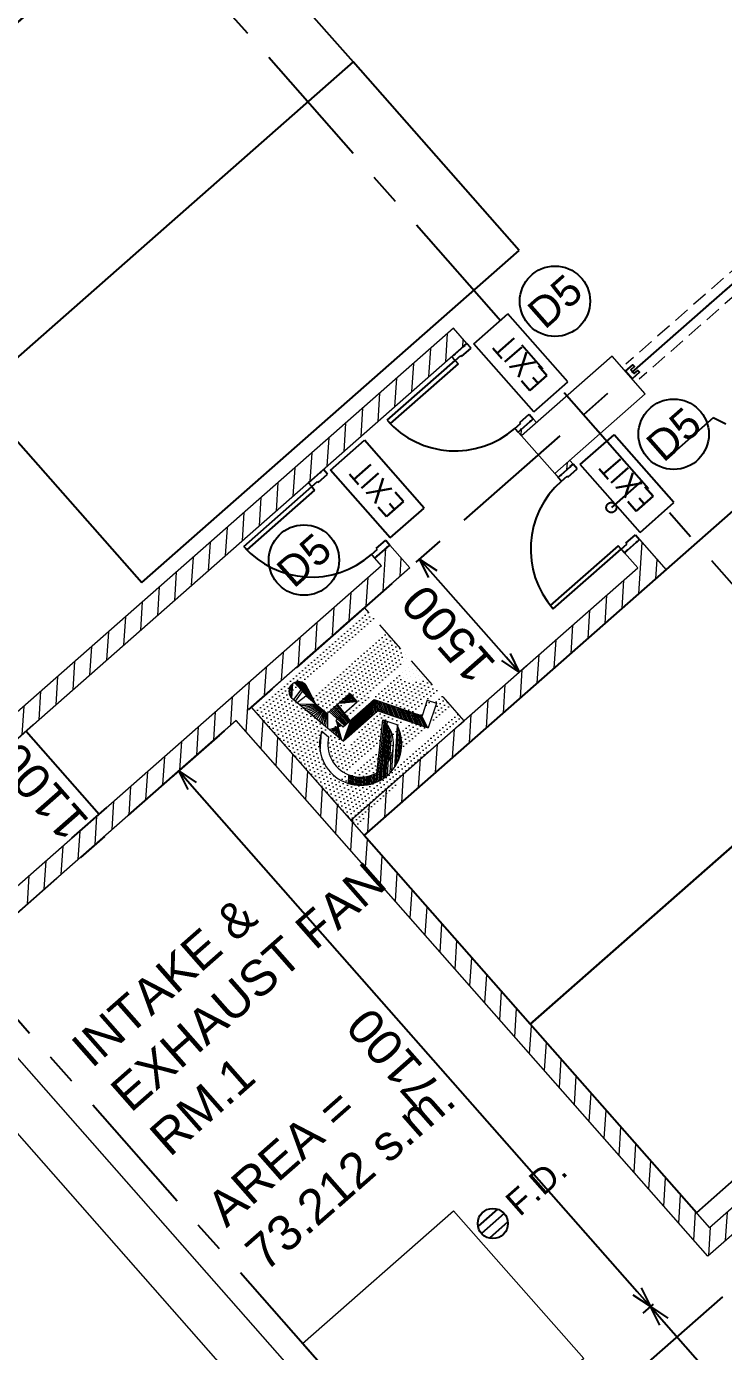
# Model space of a CAD drawing. Header units: millimetres. Extents: x 833681652 to 834427839, y 817425676 to 818089765.
# Drawn here: x 834339022 to 834345954, y 817957948 to 817971130 of the extents above; entities that cross this region are included whole.
import ezdxf
from ezdxf.enums import TextEntityAlignment as Align

# ---------------------------------------------------------------- set-up
doc = ezdxf.new("R2010")
doc.units = ezdxf.units.MM
doc.header["$LTSCALE"] = 100
for name, pattern in [('DASHDOT2', [12.7, 6.35, -3.175, 0, -3.175]), ('Grid Line', [22.224999999999994, 12.7, -3.174999999999999, 3.174999999999999, -3.174999999999999]), ('Hidden', [9.524999999999999, 6.35, -3.175]), ('HIDDENX2', [19.049999999999997, 12.7, -6.35])]:
    doc.linetypes.add(name, pattern=pattern)
for name, color, linetype in [('A-COLS', 3, 'Continuous'), ('DLN020__', 6, 'Continuous'), ('DLN030_1', 1, 'Continuous'), ('DLN0401_', 7, 'Continuous'), ('DLN043__Room Name', 7, 'Continuous'), ('DLN220__', 7, 'Continuous'), ('DLN323__Window & Door openings', 7, 'Continuous'), ('DLN580__', 4, 'Continuous'), ('DLN660', 1, 'Continuous'), ('DLN810__', 1, 'Continuous'), ('FITDOOR', 7, 'Continuous'), ('HOZE REEL', 1, 'Continuous'), ('MOE', 6, 'DASHDOT2'), ('TRS', 251, 'Continuous')]:
    doc.layers.add(name, color=color, linetype=linetype)
for name, color, linetype, lineweight in [('A-PLINTH', 2, 'Continuous', 9), ('A-WALL', 7, 'Continuous', 9), ('A030_1', 1, 'Continuous', 13)]:
    doc.layers.add(name, color=color, linetype=linetype, lineweight=lineweight)
doc.styles.add('romans', font='romans.shx')
doc.styles.get("Standard").update_dxf_attribs({"font": 'swiss.ttf'})
doc.styles.add('Swis721tBT', font='swissl.ttf')
doc.dimstyles.new('INTDIM350', dxfattribs={"dimtxt": 350, "dimasz": 200, "dimexe": 100, "dimexo": 150, "dimgap": 100, "dimtad": 1, "dimdec": 0, "dimzin": 9, "dimdsep": 46, "dimtxsty": 'Swis721tBT', "dimblk": 'OPEN30', "dimcen": -125, "dimclrd": 256, "dimclre": 256, "dimclrt": 2, "dimaunit": 1, "dimadec": 1, "dimazin": 0, "dimtfac": 0.4444444444444444, "dimtdec": 0, "dimtix": 1, "dimtmove": 2, "dimatfit": 3, "dimldrblk": 'OPEN30', "dimfxl": 0, "dimtolj": 1, "dimlwd": -1, "dimlwe": -1, "dimarcsym": 0})
pattern_1 = [(44.99999999999999, (5367260.597268879, 3419136.996984482), (-9.642365197998373, 9.642365197998377), [])]
pattern_2 = [(86.35019582796012, (834261331.7487947, 817978739.7581499), (-158.4280186349075, 10.10571182141014), [])]

# ---------------------------------------------------------------- blocks, each defined once
blk = doc.blocks.new('DLN_Parking - Parking - 2500 x 5000 _WL_-V2-Car Park_B2_F')
at = {"layer": 'DLN660'}
for p, q in [((2500, 0), (0, 0)), ((0, 0), (0, -5000)), ((2500.000000000001, -5000.000000000002), (2500, 0)), ((0, -5000), (2500.000000000001, -5000.000000000002))]:
    blk.add_line(p, q, dxfattribs=at)
blk = doc.blocks.new('A$C5E2A663B')
at = {"layer": 'A030_1'}
h = blk.add_hatch(dxfattribs=at)
h.set_pattern_fill('DOTS', color=8, scale=25, angle=-5.546707357538363e-32)
h.set_pattern_definition([(360, (-1977757.525849952, 356316.5309752906), (19.84375, 39.6875), [0, -39.6875])])
h.paths.add_polyline_path([(-923.4896106719971, 456.6931834221468), (-923.4896106719971, -1043.306816577853), (576.5103893280029, -1043.306816577853), (576.5103893280029, 456.6931834221468)])
h.paths.add_polyline_path([(-97.82097315764986, -88.76136207580566), (-97.82097321748734, -197.8522710800171), (-381.0045722720679, -197.8522710799589), (-366.2902215120848, -293.3068165778532), (42.80068761110306, -293.3068165779114), (294.7353504896164, -729.6704528331757), (436.4485983848572, -647.8522710799589), (484.1758711340372, -730.5183324813261), (259.796561896801, -860.06378698349), (-4.437061726814136, -402.3977255821228), (-459.8532470464706, -402.3977255820646), (-559.307867096737, 242.7816425321507, -2.320058921572925), (-438.4189620614052, 174.6048326503369), (-397.8209731578827, -88.76136207574746)], flags=16)
h.paths.add_polyline_path([(-541.6714288899675, -272.9396981679602, 1.744792181424393), (-25.53643610375002, -502.2161735771806), (48.08542421157472, -629.7329760061111, -1.527453576073357), (-555.3077924570534, -184.4782423391007)], flags=16)
h = blk.add_hatch(dxfattribs=at)
h.set_pattern_fill('_USER', color=8, scale=13.63636363636364, angle=45, pattern_type=0)
h.set_pattern_definition(pattern_1)
h.paths.add_polyline_path([(-438.4189620611724, 174.6048326492892, 2.320058909721282), (-559.3078672289848, 242.7816433907137), (-459.8532470464706, -402.3977255820646), (-4.437061726814136, -402.3977255821228), (259.796561896801, -860.06378698349), (484.1758711340372, -730.5183324813261), (436.4485983848572, -647.8522710799589), (294.7353504896164, -729.6704528331757), (42.80068761110306, -293.3068165779114), (-366.2902215120848, -293.3068165778532), (-381.0045722720679, -197.8522710799589), (-97.82097321748734, -197.8522710800171), (-97.82097315764986, -88.76136207580566), (-397.8209731578827, -88.76136207574746)])
h = blk.add_hatch(dxfattribs=at)
h.set_pattern_fill('_USER', color=8, scale=13.63636363636364, angle=45, pattern_type=0)
h.set_pattern_definition(pattern_1)
h.paths.add_polyline_path([(48.08542418479919, -629.7329759597778), (-25.53643620014191, -502.2161734103574, -1.74479218173438), (-541.6714289188385, -272.9396979808807), (-555.3077924847603, -184.4782421588316, 1.527453575801956)])
at = {"layer": 'A030_1', "color": 2}
for p, q in [((-559.3078672289848, 242.7816433907137), (-459.8532470464706, -402.3977255820646)), ((-438.4189620611724, 174.6048326492892), (-397.8209731578827, -88.76136207574746)), ((-397.8209731578827, -88.76136207574746), (-97.82097315764986, -88.76136207580566)), ((-97.82097315764986, -88.76136207580566), (-97.82097321748734, -197.8522710800171)), ((-555.3077924847603, -184.4782421588316), (-541.6714289188385, -272.9396979808807)), ((-381.0045722720679, -197.8522710799589), (-97.82097321748734, -197.8522710800171)), ((-381.0045722720679, -197.8522710799589), (-366.2902215120848, -293.3068165778532)), ((-366.2902215120848, -293.3068165778532), (42.80068761110306, -293.3068165779114)), ((42.80068761110306, -293.3068165779114), (294.7353504896164, -729.6704528331757)), ((-459.8532470464706, -402.3977255820646), (-4.437061726814136, -402.3977255821228)), ((-25.53643620014191, -502.2161734103574), (48.08542418479919, -629.7329759597778)), ((-4.437061726814136, -402.3977255821228), (259.796561896801, -860.06378698349)), ((436.4485983848572, -647.8522710799589), (294.7353504896164, -729.6704528331757)), ((436.4485983848572, -647.8522710799589), (484.1758711340372, -730.5183324813261)), ((484.1758711340372, -730.5183324813261), (259.796561896801, -860.06378698349))]:
    blk.add_line(p, q, dxfattribs=at)
at = {"layer": 'A030_1', "color": 2, "linetype": 'Hidden', "ltscale": 0.5}
blk.add_lwpolyline([(-923.4896106719971, -1043.306816577853), (576.5103893280029, -1043.306816577853), (576.5103893280029, 456.6931834221468), (-923.4896106719971, 456.6931834221468)], close=True, dxfattribs=at)
at = {"layer": 'A030_1', "color": 2}
for centre, radius, start, end in [((-466.6663129925728, 265.7840924263), 95.45454545454545, 287.2129872433177, 193.9442701557903), ((-350.7623379230499, -538.7613620758057), 409.0909090909091, 119.9999972582815, 347.1514245727057), ((-350.7623379230499, -538.7613620758057), 327.2727272727273, 125.6853408827873, 6.411359986487873)]:
    blk.add_arc(centre, radius, start, end, dxfattribs=at)
blk = doc.blocks.new('DR1CD-flat-26')
at = {"layer": 'FITDOOR'}
for p, q in [((-900.0000002384186, 0), (-900.0000004768372, -45)), ((-900.0000002384186, 0), (-4.76837158203125e-07, 0)), ((-4.76837158203125e-07, 0), (-4.76837158203125e-07, -44.99999988079071)), ((-4.76837158203125e-07, -44.99999988079071), (-900.0000004768372, -45))]:
    blk.add_line(p, q, dxfattribs=at)
blk = doc.blocks.new('DR1CM-flat-24')
at = {"layer": 'FITDOOR', "color": 6}
blk.add_arc((-4.76837158203125e-07, 0), 899.9999999999985, 180, 270, dxfattribs=at)
blk = doc.blocks.new('DLN-Single Door - Opening 2 - 950 x2138 _WH_-1922936-Car Park_B2_F-flat-24')
at = {"layer": 'A-WALL', "lineweight": 25}
for p, q in [((-100.0000007152557, 500), (99.99999928474426, 500)), ((-100.0000007152557, -499.9999998807907), (99.99999928474426, -499.9999998807907))]:
    blk.add_line(p, q, dxfattribs=at)
at = {"layer": 'FITDOOR'}
for p, q in [((-100.0000007152557, 500), (-62.50000095367432, 500.0000001192093)), ((-100.0000009536743, 450), (-100.0000007152557, 500)), ((-100.0000009536743, 450), (-25.00000095367432, 450)), ((-62.50000095367432, 488.0000001192093), (-62.50000095367432, 500.0000001192093)), ((-25.00000071525574, 437.5), (-25.00000095367432, 450)), ((-25.00000071525574, 437.5), (99.99999928474426, 437.5)), ((62.49999928474426, 488), (62.49999928474426, 500)), ((62.49999928474426, 500), (99.99999928474426, 500)), ((99.99999928474426, 437.5), (99.99999928474426, 500)), ((-100.0000007152557, -450), (-100.0000007152557, -499.9999998807907)), ((-100.0000007152557, -450), (-25.00000095367432, -449.9999998807907)), ((-100.0000007152557, -499.9999998807907), (-62.50000095367432, -500)), ((-62.50000071525574, -487.9999998807907), (-62.50000095367432, -500)), ((-25.00000071525574, -437.4999998807907), (99.99999904632568, -437.5)), ((-25.00000071525574, -437.4999998807907), (-25.00000095367432, -449.9999998807907)), ((62.49999928474426, -487.9999998807907), (62.49999928474426, -500)), ((62.49999928474426, -500), (99.99999928474426, -499.9999998807907)), ((99.99999904632568, -437.5), (99.99999928474426, -499.9999998807907))]:
    blk.add_line(p, q, dxfattribs=at)
at = {"layer": 'A-WALL'}
for name in ['DR1CD-flat-26', 'DR1CM-flat-24']:
    blk.add_blockref(name, (-100.0000004768372, 450), dxfattribs=at)
blk = doc.blocks.new('DLN-Single Door - Opening 5 -  950 x 2025 _WH_-1665005-Car Park_B2_F-flat-24')
at = {"layer": 'A-WALL'}
blk.add_blockref('DLN-Single Door - Opening 2 - 950 x2138 _WH_-1922936-Car Park_B2_F-flat-24', (0, -5), dxfattribs=at)
blk = doc.blocks.new('DR1CD-flat-28')
at = {"layer": 'FITDOOR'}
for p, q in [((-900.0000004768372, -1.192092895507812e-07), (-900.0000004768372, -45.00000011920929)), ((-900.0000004768372, -1.192092895507812e-07), (-4.76837158203125e-07, -1.192092895507812e-07)), ((-4.76837158203125e-07, -45.00000011920929), (-900.0000004768372, -45.00000011920929)), ((-4.76837158203125e-07, -1.192092895507812e-07), (-4.76837158203125e-07, -45.00000011920929))]:
    blk.add_line(p, q, dxfattribs=at)
blk = doc.blocks.new('DR1CM-flat-26')
at = {"layer": 'FITDOOR', "color": 6}
blk.add_arc((-4.76837158203125e-07, -1.192092895507812e-07), 899.9999999999985, 180, 270, dxfattribs=at)
blk = doc.blocks.new('DLN-Single Door - Opening 2 - 950 x2138 _WH_-1922936-Car Park_B2_F-flat-26')
at = {"layer": 'A-WALL', "lineweight": 25}
for p, q in [((-100.0000004768372, 500), (99.99999928474426, 500)), ((-100.0000007152557, -500), (99.99999928474426, -500))]:
    blk.add_line(p, q, dxfattribs=at)
at = {"layer": 'FITDOOR'}
for p, q in [((-100.0000007152557, 500), (-62.50000071525574, 500)), ((-100.0000007152557, 450), (-100.0000007152557, 500)), ((-100.0000007152557, 450), (-25.00000071525574, 449.9999998807907)), ((-62.50000071525574, 488), (-62.50000071525574, 500)), ((-25.00000071525574, 437.4999998807907), (-25.00000071525574, 449.9999998807907)), ((-25.00000071525574, 437.4999998807907), (99.99999928474426, 437.5)), ((62.49999928474426, 488), (62.49999928474426, 500)), ((62.49999928474426, 500), (99.99999928474426, 500)), ((99.99999928474426, 437.5), (99.99999928474426, 500)), ((-100.0000007152557, -450), (-100.0000007152557, -500)), ((-100.0000007152557, -450), (-25.00000071525574, -450)), ((-100.0000007152557, -500), (-62.50000071525574, -500)), ((-62.50000071525574, -488), (-62.50000071525574, -500)), ((-25.00000071525574, -437.5), (99.99999928474426, -437.5)), ((-25.00000071525574, -437.5), (-25.00000071525574, -450)), ((62.49999928474426, -488), (62.49999928474426, -500)), ((62.49999928474426, -500), (99.99999928474426, -500)), ((99.99999928474426, -437.5), (99.99999928474426, -500))]:
    blk.add_line(p, q, dxfattribs=at)
at = {"layer": 'A-WALL'}
for name in ['DR1CD-flat-28', 'DR1CM-flat-26']:
    blk.add_blockref(name, (-100.0000002384186, 450.0000001192093), dxfattribs=at)
blk = doc.blocks.new('DLN-Single Door - Opening 5 -  950 x 2025 _WH_-1665005-Car Park_B2_F-flat-26')
at = {"layer": 'A-WALL'}
blk.add_blockref('DLN-Single Door - Opening 2 - 950 x2138 _WH_-1922936-Car Park_B2_F-flat-26', (2.384185791015625e-07, -5), dxfattribs=at)
blk = doc.blocks.new('DR1CD-flat-29')
at = {"layer": 'FITDOOR'}
for p, q in [((-900.0000004768372, -2.384185791015625e-07), (-900.0000004768372, 44.99999976158142)), ((-4.76837158203125e-07, 44.99999964237213), (-900.0000004768372, 44.99999976158142)), ((-4.76837158203125e-07, -2.384185791015625e-07), (-4.76837158203125e-07, 44.99999964237213)), ((-900.0000004768372, -2.384185791015625e-07), (-4.76837158203125e-07, -2.384185791015625e-07))]:
    blk.add_line(p, q, dxfattribs=at)
blk = doc.blocks.new('DR1CM-flat-27')
at = {"layer": 'FITDOOR', "color": 6}
blk.add_arc((-4.76837158203125e-07, -2.384185791015625e-07), 899.9999999999987, 90, 180, dxfattribs=at)
blk = doc.blocks.new('DLN-Single Door - Opening 2 - 950 x2138 _WH_-1922936-Car Park_B2_F-flat-27')
at = {"layer": 'A-WALL', "lineweight": 25}
for p, q in [((-100.0000007152557, 500), (99.99999928474426, 499.9999998807907)), ((-100.0000007152557, -500.0000001192093), (99.99999928474426, -500))]:
    blk.add_line(p, q, dxfattribs=at)
at = {"layer": 'FITDOOR'}
for p, q in [((-100.0000007152557, 449.9999998807907), (-100.0000007152557, 500)), ((-100.0000007152557, 500), (-62.50000071525574, 500)), ((-100.0000007152557, 449.9999998807907), (-25.00000071525574, 450)), ((-62.50000071525574, 488), (-62.50000071525574, 500)), ((-25.00000071525574, 437.4999998807907), (-25.00000071525574, 450)), ((-25.00000071525574, 437.4999998807907), (99.99999928474426, 437.5)), ((62.49999928474426, 500), (99.99999928474426, 499.9999998807907)), ((62.49999928474426, 488), (62.49999928474426, 500)), ((99.99999928474426, 437.5), (99.99999928474426, 499.9999998807907)), ((-100.0000007152557, -449.9999998807907), (-25.00000071525574, -450)), ((-100.0000007152557, -449.9999998807907), (-100.0000007152557, -500)), ((-100.0000007152557, -500), (-62.50000071525574, -500)), ((-62.50000071525574, -488), (-62.50000071525574, -500)), ((-25.00000071525574, -437.5000001192093), (99.99999928474426, -437.5)), ((-25.00000071525574, -437.5000001192093), (-25.00000071525574, -450)), ((62.49999928474426, -488.0000001192093), (62.49999928474426, -500.0000001192093)), ((62.49999928474426, -500.0000001192093), (99.99999928474426, -500)), ((99.99999928474426, -437.5), (99.99999928474426, -500))]:
    blk.add_line(p, q, dxfattribs=at)
at = {"layer": 'A-WALL'}
for name in ['DR1CM-flat-27', 'DR1CD-flat-29']:
    blk.add_blockref(name, (-100.0000002384186, -449.9999996423721), dxfattribs=at)
blk = doc.blocks.new('DLN-Single Door - Opening 5 -  950 x 2025 _WH_-1665005-Car Park_B2_F-flat-27')
at = {"layer": 'A-WALL'}
blk.add_blockref('DLN-Single Door - Opening 2 - 950 x2138 _WH_-1922936-Car Park_B2_F-flat-27', (0, 4.99999988079071), dxfattribs=at)
blk = doc.blocks.new('A$C2ABD7BB2')
at = {"layer": 'DLN810__', "color": 6}
for p, q in [((59.46726822853088, 354.4860442876816, -0.07028772469116412), (-132.2426373958588, 185.7669672966003, -0.07028772469116412)), ((126.1075284481049, 310.8003859519958, -0.07028772469116412), (-99.09816026687622, 112.6025106906891, -0.07028772469116412)), ((162.6900504827499, 227.3131897449493, -0.07028772469116412), (-20.93569767475128, 65.70877695083618, -0.07028772469116412))]:
    blk.add_line(p, q, dxfattribs=at)
blk.add_circle((13.50468409061432, 211.7014483213425, -0.07028772469116412), 150, dxfattribs=at)
blk = doc.blocks.new('FSEX')
at = {"layer": 'DLN580__'}
for p, q in [((0, 0.4999999999854481), (0, -1.455191522836685e-11)), ((0, 0.4999999999854481), (1, 0.5000000001018634)), ((1, 0.5000000001018634), (1, -1.455191522836685e-11)), ((0, -1.455191522836685e-11), (1, -1.455191522836685e-11))]:
    blk.add_line(p, q, dxfattribs=at)
at = {"layer": 'DLN580__', "style": 'romans'}
blk.add_text('EXIT', height=0.25, dxfattribs=at).set_placement((0.5, 0.2499999999854481), align=Align.MIDDLE)
blk = doc.blocks.new('*D220')
at = {"layer": 'Defpoints', "color": 0}
for p in [(834338634.5946347, 817963781.7550129, -0.06869428912362475), (834339744.2113292, 817963292.9948286), (834339361.310682, 817962956.0135779, -0.07075989629467475)]:
    blk.add_point(p, dxfattribs=at)
at = {"layer": 'DLN030_1', "linetype": 'Continuous'}
for p, q in [((834338747.1974788, 817963880.8539504), (834339092.5648208, 817964184.8030812)), ((834339017.4962579, 817964118.7371228), (834339744.211329, 817963292.9948286)), ((834339473.9135262, 817963055.1125154), (834339819.2798918, 817963359.060787))]:
    blk.add_line(p, q, dxfattribs=at)
at = {"layer": 'DLN030_1', "color": 2, "insert": (834339170.7586471, 817963520.9665098), "char_height": 350, "attachment_point": 5, "rotation": 131.3501958279601, "style": 'Swis721tBT'}
blk.add_mtext('\\A1;1100', dxfattribs=at)
blk = doc.blocks.new('_Open30')
at = {"color": 0, "linetype": 'ByBlock', "lineweight": -2}
for p, q in [((-1, 0.26794919), (0, 0)), ((0, 0), (-1, -0.26794919)), ((0, 0), (-1, 0))]:
    blk.add_line(p, q, dxfattribs=at)
blk = doc.blocks.new('*D221')
at = {"layer": 'Defpoints', "color": 0}
for p in [(834342834.0031455, 817965745.7988443, -0.07028772469116416), (834343922.9694396, 817964705.9974257), (834343824.9925219, 817964619.7703992, -0.07028772469116416)]:
    blk.add_point(p, dxfattribs=at)
at = {"layer": 'DLN030_1', "linetype": 'Continuous'}
for p, q in [((834342946.6059896, 817965844.8977817), (834343007.0486256, 817965898.091829)), ((834343064.1119796, 817965681.8887447), (834343790.8375226, 817964856.1345515)), ((834343937.5953661, 817964718.8693367), (834343998.0380024, 817964772.063384))]:
    blk.add_line(p, q, dxfattribs=at)
at = {"layer": 'DLN030_1', "xscale": 200, "yscale": 200, "zscale": 200}
for p, rotation in [((834342931.9800627, 817965832.0258706), 131.3501958279601), ((834343922.9694395, 817964705.9974257), 311.3501958279601)]:
    blk.add_blockref('_Open30', p, dxfattribs=dict(at, rotation=rotation))
at = {"layer": 'DLN030_1', "color": 2, "insert": (834343217.3796047, 817965084.1121823), "char_height": 350, "attachment_point": 5, "rotation": 131.3501958279601, "style": 'Swis721tBT'}
blk.add_mtext('\\A1;1500', dxfattribs=at)
blk = doc.blocks.new('*D284')
at = {"layer": 'Defpoints', "color": 0}
for p in [(834341052.6929219, 817964177.6129222), (834345367.0722934, 817958516.5686123), (834345227.831152, 817958394.0256859)]:
    blk.add_point(p, dxfattribs=at)
at = {"layer": 'DLN030_1', "linetype": 'Continuous'}
for p, q in [((834340940.0901946, 817964078.5138516), (834340462.0732564, 817963657.8221376)), ((834340669.2738354, 817963573.751215), (834345095.6990576, 817958544.1626558)), ((834345254.4695661, 817958417.4695419), (834345152.7626671, 817958327.9596391))]:
    blk.add_line(p, q, dxfattribs=at)
at = {"layer": 'DLN030_1', "xscale": 200, "yscale": 200, "zscale": 200}
for p, rotation in [((834340537.1417412, 817963723.8881847), 131.3502635480299), ((834345227.8311518, 817958394.0256861), 311.3502635480299)]:
    blk.add_blockref('_Open30', p, dxfattribs=dict(at, rotation=rotation))
at = {"layer": 'DLN030_1', "color": 2, "insert": (834342672.3915186, 817960874.0572209), "char_height": 350, "attachment_point": 5, "rotation": 131.35026354802991, "style": 'Swis721tBT'}
blk.add_mtext('\\A1;7100', dxfattribs=at)
blk = doc.blocks.new('*D285')
at = {"layer": 'Defpoints', "color": 0}
for p in [(834345367.0722934, 817958516.5686123), (834349147.208811, 817953917.2942798), (834349158.7558873, 817953927.456596)]:
    blk.add_point(p, dxfattribs=at)
at = {"layer": 'DLN030_1', "linetype": 'Continuous'}
for p, q in [((834345254.4695661, 817958417.4695419), (834345152.7626671, 817958327.9596391)), ((834345359.9632461, 817958243.8887163), (834349026.623793, 817954077.593566)), ((834349259.8115383, 817954016.3933507), (834349233.8243722, 817953993.5226434))]:
    blk.add_line(p, q, dxfattribs=at)
at = {"layer": 'DLN030_1', "xscale": 200, "yscale": 200, "zscale": 200}
for p, rotation in [((834345227.8311518, 817958394.0256861), 131.3502635480299), ((834349158.7558873, 817953927.4565963), 311.3502635480299)]:
    blk.add_blockref('_Open30', p, dxfattribs=dict(at, rotation=rotation))
at = {"layer": 'DLN030_1', "color": 2, "insert": (834346983.1985916, 817955975.8414267), "char_height": 350, "attachment_point": 5, "rotation": 131.35026354802991, "style": 'Swis721tBT'}
blk.add_mtext('\\A1;5950', dxfattribs=at)

msp = doc.modelspace()

# ---------------------------------------------------------------- hatches: boundary and pattern name
at = {"layer": 'A-WALL'}
h = msp.add_hatch(dxfattribs=at)
h.set_pattern_fill('ANSI31', scale=49.99999999999999)
h.set_pattern_definition(pattern_2)
h.paths.add_polyline_path([(834338634.8156745, 817963781.4486281), (834343401.669422, 817967976.6369872), (834343269.5375054, 817968126.7741126), (834338652.2091694, 817964064.4127421), (834331418.3342673, 817972284.0254835), (834335884.9132929, 817976214.9505454), (834335752.7799653, 817976365.0892743), (834331286.2024416, 817972434.1625059), (834321839.0344731, 817983168.666939), (834321688.8973478, 817983036.5350227)])
h = msp.add_hatch(dxfattribs=at)
h.set_pattern_fill('ANSI31', scale=49.99999999999999)
h.set_pattern_definition(pattern_2)
h.paths.add_polyline_path([(834343945.2248591, 817967056.2851591), (834344095.3619847, 817967188.4170758), (834344062.3290056, 817967225.9513571), (834343912.19188, 817967093.8194405)])
h = msp.add_hatch(dxfattribs=at)
h.set_pattern_fill('ANSI31', scale=49.99999999999999)
h.set_pattern_definition(pattern_2)
h.paths.add_polyline_path([(834344308.5876309, 817966643.4080628), (834344458.7247565, 817966775.5399793), (834344425.6917769, 817966813.0742612), (834344275.5546514, 817966680.9423447)])
h = msp.add_hatch(dxfattribs=at)
h.set_pattern_fill('ANSI31', scale=49.99999999999999)
h.set_pattern_definition(pattern_2)
h.paths.add_polyline_path([(834348893.0188618, 817960147.6775136), (834349043.1559874, 817960279.80943), (834348313.1271427, 817961109.3170549), (834349063.8127707, 817961769.9766377), (834348931.6808542, 817961920.1137636), (834345816.4344841, 817959178.4636106), (834342381.004647, 817963082.0288819), (834345383.6481749, 817965724.5800996), (834345119.3843405, 817966024.8543508), (834344969.2472143, 817965892.7224333), (834345101.3791325, 817965742.5853062), (834342248.8727307, 817963232.1660084), (834341257.8833544, 817964358.1944518), (834342834.2241853, 817965745.4924594), (834342636.0263103, 817965970.6981484), (834342485.8891836, 817965838.5662308), (834342551.9551424, 817965763.4976681), (834338085.375652, 817961832.5731475), (834338217.5075682, 817961682.4360217), (834341107.7462287, 817964226.0625355), (834345798.4292748, 817958896.1945678), (834348162.9900168, 817960977.185138)])

# ---------------------------------------------------------------- linework, layer by layer
at = {"layer": 'A-COLS', "lineweight": 18}
for p, q in [((834345253.3299706, 817953687.9755037, -0.07028772469116887), (834295736.8276616, 818009951.8049103, -0.0748540560896345)), ((834295361.5052886, 818009621.4926091, -0.07485405507586071), (834344745.7504671, 817953507.9015229, -0.06773952925063045)), ((834344845.8287122, 817967849.4176123), (834343945.0068944, 817967056.6250465)), ((834345176.1589478, 817967474.0751874), (834344845.8287122, 817967849.4176123)), ((834345176.158948, 817967474.075188), (834344845.828712, 817967849.4176122)), ((834345176.1589487, 817967474.0751879), (834344845.828713, 817967849.4176121)), ((834344275.3371298, 817966681.2826225), (834345176.1589478, 817967474.0751874)), ((834343945.0068944, 817967056.6250465), (834344275.3371298, 817966681.2826225))]:
    msp.add_line(p, q, dxfattribs=at)
at = {"layer": 'A-PLINTH', "elevation": 0.004803355783223996}
msp.add_lwpolyline([(834341767.7314329, 817958026.9498737), (834343269.1026917, 817959348.2690415), (834344563.9954761, 817957876.925208), (834343062.6242174, 817956555.6060401)], close=True, dxfattribs=at)
at = {"layer": 'A-WALL', "linetype": 'Hidden', "ltscale": 0.25}
for p, q in [((834351138.0777824, 817973187.2637709), (834344982.4620284, 817967769.8479055)), ((834351270.2098762, 817973037.1268011), (834345114.5941226, 817967619.7109361))]:
    msp.add_line(p, q, dxfattribs=at)
at = {"layer": 'A-WALL'}
for p, q in [((834343269.3182752, 817968127.1132019, -0.07028772469116415), (834338651.9947402, 817964064.7463737, -0.06870984229219104)), ((834343401.45037, 817967976.9762325, -0.07028772469116415), (834343269.3182759, 817968127.1132025, -0.07028772469116415)), ((834343401.4503694, 817967976.9762324, -0.07028772469116415), (834338634.6015803, 817963781.7822392, -0.06869428912362471)), ((834342635.8096286, 817965971.0364885, -0.07028772469116415), (834342834.0077697, 817965745.831034, -0.07028772469116415)), ((834342248.6592854, 817963232.5038911, -0.07028772469116415), (834345101.1627204, 817965742.9265604, -0.07028772469116415)), ((834341257.6685786, 817964358.5311632, -0.07028772469116415), (834345816.2258304, 817959178.80571, -0.07028772469116415)), ((834345798.2209549, 817958896.5366457, -0.07028772469116415), (834341107.5316088, 817964226.3990695, -0.07028772469116415)), ((834348931.4689598, 817961920.459545, -0.07028772469116415), (834345816.2258304, 817959178.80571, -0.07028772469116415)), ((834348162.779237, 817960977.5300107, -0.07028772469116415), (834345798.2209549, 817958896.5366457, -0.07028772469116415))]:
    msp.add_line(p, q, dxfattribs=at)
at = {"layer": 'A-WALL', "lineweight": 18}
for p, q in [((834344062.1108401, 817967226.2913833, -0.07028772469116415), (834343911.9738708, 817967094.1592892, -0.07028772469116415)), ((834344095.1438638, 817967188.757141, -0.07028772469116415), (834344062.1108401, 817967226.2913833, -0.07028772469116415)), ((834343911.9738708, 817967094.1592892, -0.07028772469116415), (834343945.0068942, 817967056.625047, -0.07028772469116415)), ((834344458.5071232, 817966775.8804742, -0.07028772469116415), (834344425.4740995, 817966813.4147167, -0.07028772469116415)), ((834344275.3371294, 817966681.2826223, -0.07028772469116415), (834344308.3701537, 817966643.7483797, -0.07028772469116415)), ((834344458.5071232, 817966775.8804742, -0.07028772469116415), (834344308.3701537, 817966643.7483797, -0.07028772469116415)), ((834344969.0306253, 817965893.0635321, -0.07028772469116415), (834345119.1675949, 817966025.1956264, -0.07028772469116415)), ((834345119.1675949, 817966025.1956264, -0.07028772469116415), (834345383.4317838, 817965724.9216869, -0.0702877246911641)), ((834342485.6726582, 817965838.9043937, -0.07028772469116415), (834342635.8096282, 817965971.0364883, -0.07028772469116415)), ((834345101.1627194, 817965742.9265616, -0.07028772469116415), (834344969.0306253, 817965893.0635321, -0.07028772469116415)), ((834342551.7387058, 817965763.8359092, -0.07028772469116415), (834338085.163861, 817961832.9061093, -0.07094876132578068)), ((834342551.7387058, 817965763.8359092, -0.07028772469116415), (834342485.6726582, 817965838.9043937, -0.07028772469116415)), ((834342834.0077697, 817965745.831034, -0.07028772469116415), (834341257.6685786, 817964358.5311632, -0.07028772469116415)), ((834345383.431784, 817965724.9216874, -0.07028772469116415), (834342380.7913796, 817963082.366921, -0.07028772469116415)), ((834341107.5316088, 817964226.3990695, -0.07028772469116415), (834338217.2959551, 817961682.7691398, -0.07094876132578068))]:
    msp.add_line(p, q, dxfattribs=at)
at = {"layer": 'DLN020__', "linetype": 'Grid Line'}
for p, q in [((834359890.6415367, 817949846.3531711), (834296125.9379379, 818022299.9037509)), ((834353735.0257766, 817944428.9373063), (834289970.3221762, 818016882.487885)), ((834372687.381347, 817992019.0985613), (834303349.5229883, 817930996.4440284)), ((834377642.3348808, 817986388.9621973), (834308304.4765224, 817925366.3076644))]:
    msp.add_line(p, q, dxfattribs=at)
at = {"layer": 'DLN0401_', "color": 0}
for centre in [(834344277.703461, 817968396.649224), (834345458.2580274, 817967073.626251), (834341781.3365312, 817965821.3954347, -0.07028772469116416)]:
    msp.add_circle(centre, 349.9999999999999, dxfattribs=at)
at = {"layer": 'DLN220__', "color": 3, "linetype": 'Hidden', "ltscale": 0.5}
msp.add_line((834351204.143829, 817973112.1952864), (834345048.5280753, 817967694.779421), dxfattribs=at)
at = {"layer": 'DLN220__'}
msp.add_lwpolyline([(834344977.9608065, 817967699.2806424), (834345053.0292915, 817967765.3466897), (834345069.5458032, 817967746.5795683), (834345032.0115606, 817967713.5465449), (834345065.0445843, 817967676.0123024), (834345102.5788269, 817967709.0453258), (834345119.0953387, 817967690.2782049), (834345044.0268539, 817967624.2121574)], close=True, dxfattribs=at)
at = {"layer": 'MOE', "color": 6, "linetype": 'HIDDENX2', "ltscale": 0.5, "elevation": -0.07028772469116414}
msp.add_lwpolyline([(834365576.6923438, 817957386.5067489), (834345851.8085775, 817967236.0925651), (834344838.3829782, 817966344.2021269)], dxfattribs=at)
at = {"layer": 'MOE'}
msp.add_circle((834344838.3829781, 817966344.2021267, -0.07028772469116414), 50.00000057417425, dxfattribs=at)

# ---------------------------------------------------------------- block references
at = {"layer": 'DLN323__Window & Door openings', "rotation": 41.35026354792093}
for name, p in [('DLN-Single Door - Opening 5 -  950 x 2025 _WH_-1665005-Car Park_B2_F-flat-26', (834343653.4088178, 817967539.321185, -0.07028772469116415)), ('DLN-Single Door - Opening 5 -  950 x 2025 _WH_-1665005-Car Park_B2_F-flat-24', (834342227.1076057, 817966284.0662899, -0.07028772469116415)), ('DLN-Single Door - Opening 5 -  950 x 2025 _WH_-1665005-Car Park_B2_F-flat-27', (834344717.0721767, 817966330.718579, -0.07028772469116415))]:
    msp.add_blockref(name, p, dxfattribs=at)
at = {"layer": 'DLN580__', "xscale": 900, "yscale": 900, "zscale": 900, "rotation": 131.3501958028609}
for p in [(834344404.4178013, 817967594.1218154, -0.07028772469116412), (834342978.115105, 817966338.8686063, -0.07028772469116411), (834345461.4731355, 817966393.0248084, -0.07028772469116412)]:
    msp.add_blockref('FSEX', p, dxfattribs=at)
at = {"layer": 'DLN660', "xscale": -1}
for p, rotation in [((834335212.5262766, 817971227.2104089), 131.3502635479272), ((834336864.1774547, 817969350.4982873), 131.3502635479272), ((834342380.6923889, 817963082.2798012), 131.3502635478928), ((834344032.2445767, 817961205.4805605), 131.3502635478928)]:
    msp.add_blockref('DLN_Parking - Parking - 2500 x 5000 _WL_-V2-Car Park_B2_F', p, dxfattribs=dict(at, rotation=rotation))
at = {"layer": 'DLN660', "rotation": 131.3502635479143}
msp.add_blockref('DLN_Parking - Parking - 2500 x 5000 _WL_-V2-Car Park_B2_F', (834340167.4798104, 817965597.0740447), dxfattribs=at)
at = {"layer": 'HOZE REEL', "rotation": 6.771992559802584e-05}
msp.add_blockref('A$C2ABD7BB2', (834343646.2742151, 817959009.2012206, 0.07028772468942708), dxfattribs=at)
at = {"layer": 'TRS', "ltscale": 100, "rotation": 41.35026354792075}
msp.add_blockref('A$C5E2A663B', (834342252.6373703, 817964625.8115916, -4.263309797136738e-07), dxfattribs=at)

# ---------------------------------------------------------------- texts
at = {"layer": 'DLN0401_', "style": 'Swis721tBT'}
for p in [(834344277.7034609, 817968396.6492242), (834345458.2580277, 817967073.6262511), (834341781.3365312, 817965821.3954346, -0.07028772467964568)]:
    msp.add_text('D5', height=299.9999999999999, rotation=41.35019658668386, dxfattribs=at).set_placement(p, align=Align.MIDDLE_CENTER)
at = {"layer": 'DLN0401_', "color": 0, "insert": (834340778.7335396, 817959434.5196017), "char_height": 350, "width": 4723.10906538352, "attachment_point": 1, "rotation": 41.35019582795945, "line_spacing_factor": 1.006669768884753}
msp.add_mtext('AREA = \\P73.212 s.m.', dxfattribs=at)
at = {"layer": 'DLN043__Room Name', "insert": (834339438.8483913, 817961019.0138129, 0.1405754493548155), "char_height": 350, "width": 4304.515411302798, "attachment_point": 1, "rotation": 41.35026354792137, "line_spacing_factor": 1.006669768884753}
msp.add_mtext('INTAKE &\\PEXHAUST FAN RM.1', dxfattribs=at)
at = {"layer": 'HOZE REEL', "color": 6, "insert": (834343761.2433009, 817959469.4887421), "char_height": 250, "attachment_point": 1, "rotation": 41.4181382997361}
msp.add_mtext_dynamic_manual_height_columns('F.D.', width=4603.782737569967, gutter_width=1, heights=[0], dxfattribs=at)

# ---------------------------------------------------------------- dimensions: what is measured, and where the dimension line sits
at = {"layer": 'DLN030_1'}
for base, p1, p2, angle, picture, middle in [((834343922.9694396, 817964705.9974257), (834342834.0031453, 817965745.7988442, -0.07028772469116416), (834343824.9925219, 817964619.7703991, -0.07028772469116416), 131.3501958279601, '*D221', (834343217.3796047, 817965084.1121823)), ((834339744.2113292, 817963292.9948286), (834338634.5946345, 817963781.7550129, -0.06869428912362475), (834339361.3106819, 817962956.0135779, -0.07075989629467475), 131.3501958279601, '*D220', (834339170.7586471, 817963520.9665098)), ((834345227.831152, 817958394.0256859), (834341052.6929219, 817964177.6129222), (834345367.0722934, 817958516.5686123), 131.3502635480299, '*D284', (834342672.3915186, 817960874.057221)), ((834349158.7558873, 817953927.456596), (834345367.0722934, 817958516.5686123), (834349147.2088109, 817953917.2942798), 131.3502635480299, '*D285', (834346983.1985916, 817955975.8414268))]:
    dim = msp.add_linear_dim(base=base, p1=p1, p2=p2, angle=angle, dimstyle='INTDIM350', dxfattribs=at)
    dim.commit()
    dim.dimension.update_dxf_attribs({"geometry": picture, "text_midpoint": middle})

doc.saveas('drawing.dxf')
